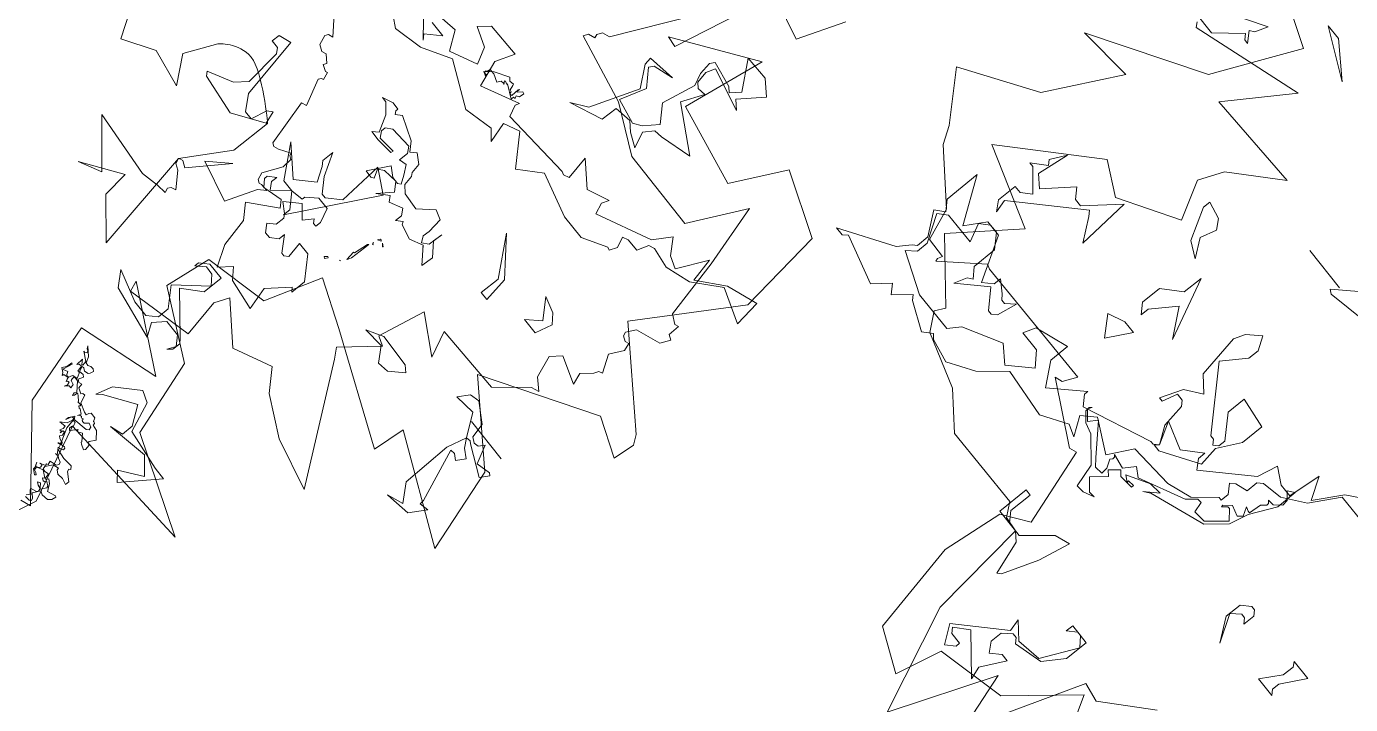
# Model space of a CAD drawing. Header units: metres. Extents: x -71 to 881, y -503 to 661.
# Drawn here: x 130.17 to 136.34, y -238.19 to -235.03 of the extents above; entities that cross this region are included whole.
import ezdxf

# ---------------------------------------------------------------- set-up
doc = ezdxf.new("R2010")
doc.units = ezdxf.units.M
doc.layers.add('ARBRE', color=100, linetype='Continuous', lineweight=13, true_color=0x00ff3f)

# ---------------------------------------------------------------- blocks, each defined once
blk = doc.blocks.new('WMF2', base_point=(0, 0.01))
at = {"color": 251, "lineweight": 0, "true_color": 0x636466}
for points in [[(213.13, -105.6), (212.64, -105.02), (197.13, -110.25), (202.88, -101.16), (188.84, -101.73), (195.03, -95.86), (196.4, -92.3), (193.55, -87.25), (201.48, -82.18), (206.17, -84.52), (217.5, -73.62), (205.76, -70.03), (212.07, -61.12), (204.08, -54.99), (204.77, -53.52), (202.84, -51.25), (195.1, -48.95), (190.12, -45.33), (178.29, -45.44), (176.89, -43.78), (174.7, -43.59), (173.01, -29.2), (166.39, -14.78), (160.89, -29.58), (158.19, -21.39), (152.68, -38.14), (149.95, -37.75), (143.85, -43.43)], [(49.49, -33.04), (47.38, -42.86), (52.22, -53.02), (31.88, -54.47), (45.91, -59.56), (49.4, -70.11), (59.14, -74.81), (58.34, -81.44), (49.36, -83.76), (46.84, -91.88), (40.14, -89.34), (24.4, -82.93), (24.01, -87.6), (8.81, -80.93), (12.69, -92.64), (23.58, -100.08), (8.83, -109.56), (3.27, -107.44), (3.01, -110.61), (3.9, -111.79), (16.57, -120.44), (8.22, -134.47), (9.81, -146.85), (18.98, -150.2), (22.71, -142.59), (34.39, -144.58), (32.65, -156.43), (43.16, -148.65), (41.63, -148.52), (39.67, -158.01)], [(209.21, -117.47), (201.41, -114.58), (204.04, -108.47), (206.64, -102.36), (221.47, -92.77), (213.62, -93.64), (218.84, -83.17), (228.67, -76.4), (223.08, -70.7), (221.59, -68.47), (214.46, -63.39), (212.7, -59.01), (209.83, -58.98), (210.04, -58.28), (209.88, -57.88), (205.22, -63.07), (204.55, -62.86), (196.2, -62.98), (185.71, -63.11), (186.56, -61.11), (187.58, -60.7), (178.92, -56.25), (177.9, -56.66), (174.32, -45.95), (177.81, -43.34), (178.67, -34.61), (175.87, -21.54), (169.72, -18.91), (168.26, -25.61), (158.55, -28.14), (151.66, -37.02), (141.23, -19.49)], [(48.77, -41.31), (47.36, -41.88), (58.37, -50.92), (61.87, -62.25), (50.47, -66), (62.16, -71.92), (61.59, -70.48), (52.23, -72.98), (53.36, -78.3), (52.54, -80.39), (46.99, -76.49), (41.75, -79.1), (39.13, -76.49), (33.51, -73.76), (26.05, -72.12), (37.25, -86.3), (38.33, -87.51), (34.61, -92.45), (35.99, -92.94), (34.69, -99.75), (29.28, -96.73), (30.97, -100.19), (21.09, -100.49), (17.67, -104.7), (16.66, -105.12), (18.28, -106.23), (19.48, -109.18), (18.41, -110.67), (14.49, -109.41), (15.1, -110.95), (13.93, -112.47), (13.73, -113.15), (13.23, -113.37), (14.72, -115.61), (13.76, -117.64), (14.16, -118.66), (14.68, -118.45), (15.39, -118.76), (15.6, -119.27), (14.94, -120.61), (11.56, -121.96), (10.97, -123.39), (11.67, -123.68), (11.74, -125.32), (12.27, -125.11), (13.58, -125.77), (15.6, -134.05), (18.21, -142.77), (22.11, -134.68), (33.61, -134.71), (40.51, -137.9), (50.45, -139.73), (50.16, -140.44), (49.24, -140.81), (49.44, -141.32), (49.15, -142.04), (48.13, -142.44), (43.19, -153.31)], [(40.97, -163.9), (32.15, -161.95), (29.82, -168.64)], [(169.87, -28.84), (169.25, -28.23), (167.56, -28.23), (167.56, -27.6), (168.66, -26.5), (170.48, -28.84), (164.64, -34.67), (165.12, -36.39), (162.8, -34.67), (159.28, -35.28), (156.97, -40.52), (158.19, -41.62), (158.8, -41.62), (159.88, -40.52), (159.88, -41.62), (156.97, -41.62), (156.97, -38.21), (158.8, -35.28), (162.8, -34.07), (163.41, -34.67), (164.03, -34.67), (165.12, -33.45), (165.12, -31.75), (164.03, -30.53), (162.8, -31.75), (161.71, -31.75), (163.41, -28.23), (162.8, -26.5), (168.04, -30.53), (169.87, -28.84), (169.87, -28.84)], [(57.77, -59.77), (57.34, -59.74), (56.99, -59.99), (56.55, -59.99), (56.22, -59.81), (56.35, -59.33), (56.48, -59.08), (57.01, -58.91), (57.45, -59.12), (57.71, -59.07), (57.42, -58.35), (56.8, -58.47), (56.47, -58.28), (56.73, -57.56), (56.31, -57.33), (55.87, -57.53), (55.75, -56.92), (54.93, -56.6), (54.8, -56.85), (54.47, -56.9), (54, -55.88), (52.71, -55.43), (52.29, -55.4), (52.19, -55.8), (52.04, -56.06), (51.25, -56.07), (50.96, -55.61), (50.83, -55.62), (50.67, -55.53), (50.58, -55.28), (49.76, -55.18), (48.77, -54.33), (49.22, -53.47), (49.17, -53.21), (48.84, -53.17), (48.7, -52.42), (48.83, -52.17), (49.57, -52.45), (49.82, -52.58), (49.78, -52.67), (50.67, -53.46), (51.2, -53.08), (51.37, -53.18), (51.41, -53.31), (52.03, -52.33), (52.28, -52.54), (52.29, -52.9), (52.25, -52.99), (52.13, -53.02), (52.29, -53.33), (52.38, -53.6), (52.8, -53.6), (52.54, -52.26), (51.6, -50.66), (51.34, -50.52), (51.27, -50.28), (50.74, -50.44), (50.57, -50.33), (50.48, -50.06), (50.84, -49.82), (50.98, -49.78), (50.89, -49.52), (49.55, -49.37), (48.16, -49.5), (47.78, -49.18), (48, -48.98), (47.85, -48.67), (46.68, -47.94), (46.65, -47.37), (47.56, -47.53), (48.39, -47.43), (48.9, -47.71), (48.98, -47.97), (49.76, -47.72), (50.3, -46.68), (50.19, -46.3), (49.75, -46.27), (49.22, -46.45), (49.02, -45.79), (48.86, -45.72), (48.68, -46.06), (48.07, -45.73), (47.44, -44.86), (46.32, -45.35), (46.14, -45.25), (46.23, -44.64), (46.6, -44.17), (47.56, -44.03), (48.1, -44.22), (48.58, -43.15), (48.01, -42.73), (47.85, -42.43), (48.07, -42.2), (48.76, -42.13)], [(48.89, -42.32), (48.63, -42.83), (49.09, -43.19), (49.12, -43.32), (49.21, -43.37), (48.38, -43.7), (48.25, -43.95), (48.36, -44.36), (48.89, -44.41), (49.31, -44.64), (48.96, -44.87), (48.46, -44.41), (48.27, -44.32), (47.88, -45.08), (47.97, -45.33), (48.55, -45.65), (48.68, -45.4), (48.96, -45.31), (49.3, -45.49), (49.06, -45.7), (50.1, -46.26), (50.9, -45.79), (50.93, -45.72), (50.82, -45.31), (50.42, -45.22), (50.17, -45.09), (50.28, -44.9), (51.03, -45.31), (51.03, -45.54), (51.44, -46.19), (51.18, -45.85), (51.02, -45.76), (50.63, -46.1), (50.58, -46.17), (50.67, -46.44), (50.83, -46.52), (51.09, -46.45), (50.35, -46.83), (50.42, -47.09), (50.26, -47.21), (50.42, -47.72), (49.49, -48.01), (49.31, -48.35), (49.49, -48.67), (50.03, -48.84), (50.3, -48.99), (50.77, -48.92), (50.44, -48.95), (51.22, -49.71), (51.11, -49.74), (51.31, -50.19), (51.71, -50.04), (51.65, -50.13), (51.4, -50.23), (51.47, -50.48), (52.03, -50.67), (52.29, -50.82), (52.12, -51.17), (52.29, -51.69), (52.54, -51.59), (52.57, -51.17), (52.63, -51.43), (52.9, -51.36), (52.76, -51.82), (52.87, -52.23), (53.49, -52.1), (53.75, -52.03), (53.04, -52.74), (52.85, -53.52), (52.92, -53.78), (53.01, -53.82), (53.28, -53.74), (53.5, -52.87), (53.5, -53.31), (53.09, -54.09), (52.87, -53.87), (52.85, -53.74), (50.74, -54.16), (50.47, -54.45), (50.6, -54.86), (51.14, -55.04), (51.55, -54.48), (51.91, -54.45), (52.09, -54.54), (52.03, -54.61), (52.09, -54.76), (52.39, -54.6), (52.42, -54.73), (52.51, -54.77), (52.77, -54.69), (52.92, -54.44), (52.77, -54.92), (53.44, -55.27), (53.59, -55.23), (53.84, -55.36), (53.75, -55.52), (53.79, -55.66), (54.35, -55.63), (54.31, -55.72), (54.95, -56.16), (55.21, -56.29), (55.34, -56.28), (55.36, -55.82), (55.49, -55.58), (55.61, -55.96), (55.42, -56.31), (56.6, -57.37), (57.04, -57.37), (57.3, -57.31), (57.27, -56.95), (57.18, -56.7), (56.58, -56.58), (56.42, -56.07), (56.77, -56.03), (57.04, -55.74), (57.17, -55.49), (57.04, -55.96), (57.15, -56.34), (57.42, -56.28), (57.5, -56.1), (57.66, -56.41), (57.75, -56.66), (58.41, -56.45), (58.45, -56.16), (58.7, -56.5), (59.31, -56.82), (58.99, -57.43), (58.98, -58.29), (58.79, -58.19), (59.04, -56.9), (58.99, -56.77), (58.39, -57.11), (58.15, -56.74), (57.97, -56.66), (57.71, -56.74), (57.66, -57.05), (57.53, -57.31), (56.88, -57.52), (57.28, -58.16), (57.46, -58.26), (57.59, -58.22), (57.82, -59.01), (58.22, -58.91), (58.37, -58.64), (58.47, -59.68), (57.96, -59.2), (57.81, -59.24), (57.85, -59.58), (57.93, -59.84), (59.21, -60.53), (58.92, -60.47), (58.77, -60.73), (58.88, -60.98), (59.17, -61.05), (59.42, -61.39), (58.22, -60.54), (57.77, -59.77), (57.77, -59.77)], [(174.7, -43.59), (178.13, -43.59), (178.13, -48.16), (177.26, -48.16), (177.26, -44.83), (176.02, -43.59), (173.91, -43.59), (170.9, -47.37), (168.8, -48.16), (169.68, -43.59), (171.36, -38.49), (171.81, -38.05), (173.47, -42.7), (174.7, -43.59), (174.7, -43.59)], [(220.57, -50.22), (221.79, -50.2), (214.78, -54.92), (213.59, -56.76), (213.1, -57.26), (213.13, -59.1), (215.47, -61.97), (214.27, -63.08), (215.5, -64.29), (215.56, -69.52), (211.34, -63.72), (209.67, -66.67), (207.37, -66.7), (203.77, -60.91), (202.56, -62.13), (202.58, -63.23), (200.85, -62.15), (200.24, -61.55), (199.64, -61.56), (198.56, -62.79), (199.01, -59.87), (199.61, -59.26), (200.21, -59.24), (202.55, -61.52), (206.05, -57.94), (205.47, -59.78), (204.85, -60.28), (206.1, -61.48), (206.14, -65.01), (207.85, -66.7), (209.07, -66.69), (210.27, -65.56), (209.03, -63.15), (213.66, -63.1), (214.86, -61.99), (212.51, -58.47), (212.49, -56.77), (213.57, -55.55), (207.7, -53.3), (201.85, -53.37), (200.78, -55.09), (195.57, -58.07), (193.11, -56.39), (190.24, -59.36), (192.08, -61.04), (195, -61.01), (194.41, -62.83), (189.81, -64.59), (189.77, -61.68), (187.3, -58.79), (183.33, -62.96), (183.33, -62.37), (182.1, -61.15), (172.77, -65.4), (172.29, -65.4), (171.68, -66.02), (173.43, -68.94), (169.39, -67.77), (166.98, -70.11), (166.96, -69.01), (165.85, -67.81), (160.08, -73.71), (159.5, -76.65), (157.18, -75.46), (155.35, -75.48), (154.92, -80.22), (153.06, -77.33), (150.8, -81.38), (147.91, -83.85)], [(145.55, -80.94), (150.8, -80.88), (153.05, -76.72), (155.95, -74.38), (158.86, -73.73), (159.47, -73.11), (159.44, -71.4), (161.14, -70.78), (161.73, -70.16), (160.64, -69.08), (160.62, -67.87), (161.11, -67.86), (163.5, -64.91), (166.9, -63.65), (173.36, -63.08), (175.14, -59.53), (179.8, -61.8), (181.48, -60.07), (179.75, -57.65), (181.46, -58.23), (184.95, -55.88), (192.02, -56.41), (194.9, -52.85), (198.42, -50.48), (201.82, -51.06), (202.43, -51.55), (203.66, -50.42), (207.69, -52.09), (208.3, -52.68), (210.1, -50.35), (211.21, -51.44), (213, -49.09), (219.97, -50.84), (220.57, -50.22), (220.57, -50.22)], [(40.86, -56.38), (43.16, -58.19), (49.01, -56.98), (47.19, -57.59), (47.19, -59.3), (49.01, -61.74), (53.04, -58.82), (53.65, -58.19), (53.04, -60.53), (50.1, -63.43), (48.41, -62.83), (46.7, -58.82), (40.86, -58.19), (39.03, -58.19), (42.55, -52.98), (43.78, -54.06), (40.86, -56.38), (40.86, -56.38)], [(156.89, -69.51), (157.43, -66.75), (159.56, -64.03), (167.3, -61.05), (168.14, -60.32), (166.54, -62.02), (168.32, -61.8), (171.36, -59.94), (170.42, -59.42), (170.47, -59.72), (169.59, -59.84), (169.56, -59.52), (171.59, -59.29), (172.31, -59.83), (173.34, -58.5), (172.64, -57.96), (174.22, -55.94), (172.57, -54.64), (171.71, -54.74), (173.12, -54.01), (174.29, -53.87), (175.3, -57.08), (178.61, -59.71), (180.18, -60.09), (181.49, -61.11), (181.56, -61.74), (181.3, -62.07), (181.53, -61.43), (180.22, -60.39), (179.42, -61.68), (175.68, -58.22), (174.72, -57.4), (173.53, -57.53), (173.65, -58.47), (174.34, -59.58), (174.13, -59.93), (174.18, -60.23), (174.45, -60.45), (172.34, -60.13), (171.33, -61.75), (169.98, -60.98), (163.78, -64.16), (162.73, -65.48), (162.11, -65.55), (161.63, -64.1), (159.84, -64.31), (157.76, -66.95), (159.09, -68.05), (159.4, -68.02), (159.94, -67.33), (159.98, -67.64), (159.15, -68.6), (157.6, -68.22), (157.12, -68.85), (157.81, -69.96), (157.22, -69.78), (156.92, -69.81), (156.81, -71.58), (156.27, -72.27), (156.3, -72.59), (156.65, -72.85), (155.79, -72.95), (154.94, -73.93), (155.05, -74.81), (156.1, -75.62), (155.22, -76.3), (155.18, -73.27), (156.89, -69.51), (156.89, -69.51)], [(136.37, -58.45), (136.37, -57.37), (135.76, -56.76), (138.68, -56.76), (136.98, -59.69), (136.98, -61.39), (137.47, -62), (134.54, -62), (136.37, -58.45), (136.37, -58.45)], [(147.98, -61.05), (146.87, -62.15), (146.26, -62.15), (145.66, -61.53), (145.66, -59.83), (146.26, -60.44), (146.87, -60.44), (147.98, -59.23), (145.66, -55.68), (147.98, -58.61), (147.98, -61.05), (147.98, -61.05)], [(171.68, -66.02), (173.31, -68.24), (173.88, -71.59), (174.47, -72.18), (175.5, -72.18), (176.09, -69.97), (176.66, -69.97), (175.5, -73.22), (173.31, -74.97), (175.5, -76.59), (176.66, -82.74), (176.09, -84.36), (174.47, -86.09), (173.31, -84.36), (173.31, -82.74), (175.5, -79.36), (168.32, -72.18), (167.74, -72.18), (167.15, -71.59), (166.58, -72.18), (166.58, -73.22), (169.36, -76), (169.36, -78.78), (164.96, -78.33), (164.96, -74.97), (166.58, -71.59), (166.11, -68.82), (171.09, -65.45), (172.15, -65.45), (171.68, -66.02), (171.68, -66.02)], [(64.7, -71.27), (60.09, -70.06), (57.77, -70.06), (56.55, -71.27), (56.55, -72.98), (58.86, -75.3), (55.34, -79.44), (56.55, -80.53), (57.77, -80.53), (58.86, -79.44), (58.86, -80.05), (57.77, -81.14), (55.34, -81.14), (55.34, -78.22), (57.77, -75.92), (52.42, -71.77), (51.91, -71.27), (51.91, -70.06), (52.42, -69.46), (51.91, -70.67), (53.02, -71.77), (55.34, -71.77), (56.55, -70.06), (55.34, -68.37), (63.01, -69.46), (64.7, -71.27), (64.7, -71.27)], [(187.57, -69.19), (189.89, -71.62), (187.57, -72.72), (185.74, -72.72), (187.57, -69.19), (187.57, -69.19)], [(211.1, -72.56), (210.01, -72.56), (208.8, -73.77), (211.73, -76.09), (212.35, -76.09), (210.51, -77.8), (211.1, -78.4), (210.01, -80.71), (210.51, -76.09), (208.8, -74.88), (205.88, -79.01), (204.66, -77.8), (203.56, -77.8), (200.04, -82.55), (199.42, -74.88), (201.73, -77.8), (202.34, -78.4), (210.51, -70.25), (210.01, -68.43), (211.1, -69.64), (211.1, -72.56), (211.1, -72.56)], [(68.73, -71.99), (73.89, -76.06), (74.34, -79.76), (79.68, -75.87), (76.6, -77.49), (82.66, -82.33), (73, -81.67), (70.51, -82.25), (69.1, -82.43), (69.35, -83.04), (69.14, -83.51), (68.47, -83.79), (70.41, -85.67), (71.27, -86.04), (71.55, -86.71), (71.33, -86.9), (71, -87.03), (70.05, -86.62), (66.45, -92.02), (69.04, -89.28), (63.17, -87.99), (61.62, -92.45), (60.75, -93.34), (61.84, -93.29), (62.18, -93.16), (62.64, -93.37), (63.02, -94.3), (61.86, -97.06), (62.03, -98.49), (62.51, -98.7), (62.64, -99.03), (64.13, -98.04), (64.8, -97.78), (65.29, -97.98), (67.08, -104.41), (66.4, -104.68), (68.19, -108.14), (67.94, -108.55), (67.68, -108.66), (68.1, -109.68), (68.37, -109.56), (69.29, -109.9), (69.08, -110.38), (70.18, -111.12), (70.78, -110.87), (71.7, -111.21), (72.22, -112.5), (72.02, -112.99), (71.4, -113.23), (75.46, -116.88)], [(91.28, -94.1), (89.03, -90.71), (84.85, -93.45), (79.38, -92.64), (82.27, -96.02), (80.34, -100.54), (80.31, -100.55), (80.25, -100.64), (80.17, -100.76), (80.05, -100.9), (79.89, -101.09), (79.68, -101.28), (79.47, -101.5), (79.2, -101.73), (78.93, -101.95), (78.6, -102.17), (78.25, -102.36), (77.89, -102.55), (77.49, -102.7), (77.07, -102.81), (76.62, -102.9), (76.15, -102.93), (75.62, -102.89), (75.04, -102.76), (74.41, -102.57), (73.74, -102.32), (73.05, -102.03), (72.35, -101.7), (71.67, -101.35), (70.98, -101), (70.34, -100.64), (69.73, -100.29), (69.19, -99.97), (68.7, -99.67), (68.31, -99.43), (68.02, -99.24), (67.83, -99.11), (67.77, -99.08), (67.77, -93.28), (71.55, -86.71), (68.73, -71.99), (68.73, -71.99)], [(184.65, -79.77), (186.95, -76.25), (186.95, -75.04), (188.18, -76.25), (188.18, -79.17), (185.74, -81.48), (185.74, -84.42), (181.72, -76.25), (184.65, -79.77), (184.65, -79.77)], [(18.5, -90.74), (17.84, -93.61), (20.02, -96.45), (22.98, -96.02), (22.05, -97.63), (20.72, -98), (17.93, -96.37), (17.41, -94.37), (16.65, -93.94), (15.97, -94.11), (15.49, -94.96), (14.21, -92.52), (12.21, -93.06), (11.86, -92.86), (12.6, -91.6), (16.89, -93.51), (17.23, -93.72), (17.84, -93.61), (16.91, -92.52), (15.64, -91.79), (16.37, -90.52), (17.22, -91.02), (17.83, -90.91), (14.87, -83.79), (14.78, -83.17), (13.49, -83.45), (14.87, -81.07), (17.86, -80.56), (18.47, -80.47), (16.28, -81.33), (18.28, -83.52), (18.5, -90.74), (18.5, -90.74)], [(55.55, -83.45), (56.85, -81.67), (58.61, -84.37), (59.53, -88.36), (61.31, -90.12), (57.78, -93.28), (58.61, -94.11), (61.31, -93.28), (62.23, -94.11), (62.23, -94.58), (61.31, -95.5), (61.31, -94.58), (60.48, -93.73), (58.61, -95.97), (56.85, -96.33), (56.85, -96.8), (55.55, -98.2), (53.79, -98.2), (52.87, -96.33), (52.87, -95.5), (53.33, -95.5), (53.79, -95.97), (54.63, -94.58), (56.39, -95.97), (58.23, -94.11), (56.85, -93.28), (56.39, -92.81), (56.39, -91.51), (57.31, -90.59), (56.39, -89.66), (55.55, -89.66), (54.63, -90.59), (54.63, -91.51), (52.87, -89.66), (52.41, -89.66), (51.93, -90.12), (52.41, -92.34), (50.63, -92.34), (47.94, -89.66), (47.94, -87.42), (48.41, -87.89), (50.63, -84.84), (49.71, -81.67), (54.16, -82.15), (55.55, -83.45), (55.55, -83.45)], [(193.06, -90.68), (193.06, -91.77), (190.63, -91.29), (189.54, -90.08), (190.15, -87.76), (188.32, -85.45), (190.63, -86.53), (193.06, -90.68), (193.06, -90.68)], [(30.71, -93.26), (29.79, -92.67), (31.51, -90.88), (33.12, -90.61), (34.74, -92.37), (37.69, -92.07), (35.5, -93.43), (30.71, -93.26), (30.71, -93.26)], [(48.48, -94.16), (48.71, -93.73), (48.96, -93.86), (48.64, -94.24), (48.48, -94.16), (48.48, -94.16)], [(58.61, -95.97), (60.32, -95.97), (63.86, -99.98), (59.71, -97.06), (57.39, -99.38), (58.61, -101.21), (59.21, -101.81), (59.21, -103.52), (57.39, -100.59), (55.69, -98.89), (55.08, -98.89), (53.39, -100.59), (53.87, -107.05), (50.45, -105.22), (56.79, -93.05), (56.79, -94.14), (58.61, -95.97), (58.61, -95.97)], [(12.72, -95.5), (19.16, -95.5), (12.72, -95.5), (12.72, -95.5)], [(46.51, -96.62), (46.65, -96.16), (46.74, -95.97), (46.95, -97.29), (46.8, -97.34), (46.58, -99.41), (46.49, -99.57), (46.51, -96.62), (46.51, -96.62)], [(47.28, -95.16), (47.15, -95.21), (47.28, -95.16), (47.28, -95.16)], [(78.38, -97.12), (74.97, -98.96), (73.76, -100.65), (74.37, -105.9), (74.97, -106.51), (76.08, -106.51), (76.08, -107.72), (74.37, -108.33), (72.54, -99.56), (70.84, -97.73), (69.62, -97.73), (69.14, -100.05), (68.53, -100.65), (67.9, -98.96), (72.05, -96.02), (77.9, -96.64), (78.38, -97.12), (78.38, -97.12)], [(173.74, -97.12), (171.08, -99.94), (170.47, -101.94), (172.73, -106.71), (173.49, -107.11), (174.53, -106.76), (174.92, -107.91), (173.5, -109.02), (168.96, -101.3), (166.77, -100.11), (165.62, -100.49), (165.9, -102.84), (165.52, -103.6), (164.39, -102.19), (167.39, -98.11), (173.12, -96.81), (173.74, -97.12), (173.74, -97.12)], [(173.09, -98.24), (179.55, -98.24), (173.09, -98.24), (173.09, -98.24)], [(46.06, -100), (46.17, -99.95), (46.26, -100.23), (46.22, -100.08), (46.06, -100), (46.06, -100)], [(45.08, -100.81), (45.46, -101.12), (45.03, -100.9), (45.08, -100.81), (45.08, -100.81)], [(45.94, -101.27), (45.76, -101.16), (46.23, -100.87), (46.06, -101.21), (45.94, -101.27), (45.94, -101.27)], [(41.84, -105.25), (43.62, -104.29), (45.73, -104.74), (46.01, -105.12), (46.77, -104.41), (46.73, -105.44), (47.43, -106.2), (49.22, -105.25), (49.85, -105.94), (51.28, -104.6), (49.82, -106.67), (50.87, -107.74), (52.95, -107.44), (53.69, -106.82), (53.01, -105.71), (53.39, -105.43), (54.48, -105.47), (52.9, -108.54), (51.53, -107.75), (50.51, -107.72), (50.13, -108.07), (50.82, -109.11), (51.79, -110.25), (52.85, -109.93), (52.79, -111.31), (53.49, -112.07), (56.63, -111.82), (57.39, -111.12), (57.42, -110.48), (56.72, -109.72), (54.29, -109.98), (54.31, -109.62), (56.73, -109.36), (58.12, -109.4), (57.43, -110.12), (58.73, -112.28), (60.09, -113.37), (60.82, -113.4), (59.39, -114.07), (58.29, -114.03), (58.31, -113.66), (57.96, -113.28), (57.27, -113.98), (53.82, -112.76), (52.77, -111.68), (52.09, -112.38), (50.71, -111.59), (50.41, -110.19), (50.06, -109.81), (49.75, -108.42), (48.76, -107.65), (46.27, -107.55), (44.45, -109.59), (43.06, -109.17), (42.78, -107.03), (42.83, -106.03), (42.2, -105.27), (41.44, -105.97), (41.35, -108.07), (41.41, -106.7), (39.72, -105.17), (39.79, -103.4), (41.84, -105.25), (41.84, -105.25)], [(41.84, -105.25), (41.63, -105.03), (41.84, -105.25), (41.84, -105.25)], [(216.62, -108.51), (216.01, -113.25), (213.7, -115.58), (213.1, -115.58), (213.1, -114.35), (214.19, -113.25), (213.1, -112.03), (215.41, -108.51), (215.41, -107.9), (214.8, -107.41), (206.64, -112.66), (207.25, -110.82), (207.86, -110.33), (206.64, -109.11), (207.25, -109.11), (207.86, -109.72), (210.77, -106.2), (214.19, -106.2), (216.62, -108.51), (216.62, -108.51)], [(31.94, -110.31), (36.07, -115.05), (31.32, -110.9), (30.71, -107.38), (31.94, -107.38), (31.94, -110.31), (31.94, -110.31)], [(23.77, -111.52), (26.08, -113.84), (23.77, -113.24), (22.56, -112.13), (23.16, -109.69), (25.47, -109.69), (23.77, -111.52), (23.77, -111.52)], [(194.63, -115.87), (201.7, -119.08), (199.51, -119.1), (194.63, -115.87), (194.63, -115.87)], [(67.74, -125.68), (61.86, -126.76), (60.09, -124.38), (56.38, -126.21), (57.56, -128.41), (60.34, -129.35), (59.17, -130.88), (54.25, -131.01), (55.18, -128.25), (53.81, -124.69), (48.67, -127.32), (48.87, -126.75), (48.11, -125.21), (37.91, -126.12), (37.44, -125.97), (36.67, -126.35), (37.35, -129.67), (33.92, -127.23), (30.88, -128.65), (31.23, -127.59), (30.59, -126.09), (23.17, -129.77), (21.67, -132.34), (19.86, -130.44), (18.12, -129.86), (16.15, -134.19), (15.36, -130.85), (11.87, -133.9), (8.32, -135.28), (7.59, -135.54), (7.07, -131.77), (12.02, -133.45), (15.55, -130.27), (19.06, -129.03), (22.02, -129.38), (22.79, -129), (23.33, -127.38), (25.15, -127.33), (25.92, -126.95), (25.23, -125.56), (25.63, -124.43), (26.08, -124.57), (29.34, -122.59), (32.94, -122.53), (39.22, -124.13), (42.07, -121.37), (45.72, -125.04), (47.88, -123.97), (47.05, -121.13), (48.46, -122.25), (52.55, -121.18), (59.04, -124.03), (62.95, -121.62), (67.02, -120.56), (70.08, -122.22)], [(64.57, -124.92), (62.26, -124.92), (64.09, -123.1), (63.48, -122.5), (69.93, -127.84)], [(54.16, -127.33), (52.25, -128.51), (51.85, -128.21), (51.22, -128.34), (51.11, -128.15), (50.9, -127.48), (50.6, -127.43), (50.52, -127.17), (50.44, -127.11), (50.17, -127.21), (50.23, -128.35), (50.16, -128.51), (50.16, -128.08), (50.07, -128.03), (49.62, -128.66), (49.33, -128.62), (49.38, -127.89), (49.74, -127.62), (49.57, -127.32), (49.82, -127.23), (49.84, -126.81), (51.76, -127.71), (51.74, -127.58), (52.22, -127.74), (52.33, -127.68), (51.98, -127.29), (52.17, -127.38), (52.57, -127.26), (52.83, -126.75), (53.96, -127.11), (54.74, -127.1), (54.8, -126.57), (54.93, -126.53), (54.96, -126.46), (54.93, -126.32), (54.74, -126.22), (54.51, -126.31), (54.41, -126.05), (55.06, -126.28), (54.16, -127.33), (54.16, -127.33)], [(28.56, -153.92), (30.94, -150.53), (29.67, -149.64), (35.82, -150.93), (36.23, -149.61), (35.92, -147.95), (35.22, -147.45), (34.02, -147.66), (35.31, -144.47), (28.78, -140.9), (33.22, -139.51), (34.42, -139.31), (35.29, -137.92), (34.3, -135.76), (36.32, -136.63), (37.59, -137.52), (39.98, -137.11), (40.07, -134.73), (44.54, -132.73), (42.46, -134.33), (40.08, -141.29), (42.26, -143.89), (42.45, -144.97), (38.49, -145.64), (41.28, -144.68), (41.66, -143.99), (39.59, -141.99), (40.67, -138.22), (37.1, -137.61), (35.99, -138.41), (34.61, -140.39), (36.71, -142.49), (35.82, -147.35), (36.59, -148.94), (36.91, -150.74), (36.53, -151.43), (32.84, -150.83), (32.14, -150.33), (31.15, -151.75), (34.23, -155.28), (30.66, -155.41), (28.56, -153.92), (28.56, -153.92)]]:
    blk.add_lwpolyline(points, dxfattribs=at)

msp = doc.modelspace()

# ---------------------------------------------------------------- block references
at = {"layer": 'ARBRE', "color": 251, "lineweight": 5, "true_color": 0x636466, "xscale": 0.03451886634015593, "yscale": 0.03451886634015593, "zscale": 0.03451886634015593, "rotation": 128.5771086415459}
for p in [(130.0752, -239.4386), (137.3594, -243.029)]:
    msp.add_blockref('WMF2', p, dxfattribs=at)

doc.saveas('drawing.dxf')
